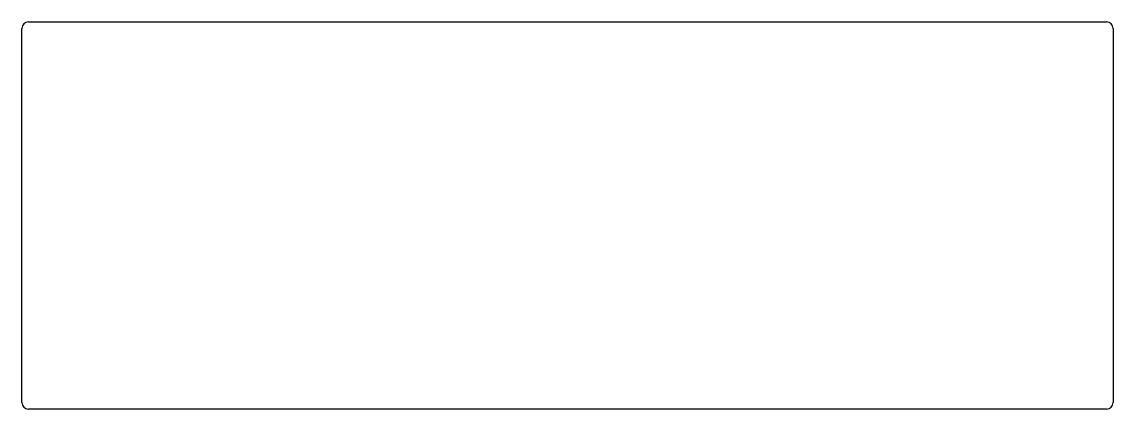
# Model space of a CAD drawing. Header units: millimetres. Extents: x -11 to 317, y -87 to 30.
import ezdxf

# ---------------------------------------------------------------- set-up
doc = ezdxf.new("R2010")
doc.units = ezdxf.units.MM

msp = doc.modelspace()

# ---------------------------------------------------------------- linework, layer by layer
for p, q in [((-9, 29.55), (314.9, 29.55)), ((-11, -84.7), (-11, 27.55)), ((316.9, 27.55), (316.9, -84.7)), ((314.9, -86.7), (-9, -86.7))]:
    msp.add_line(p, q)
for centre, start, end in [((-9, 27.55), 90, 180), ((314.9, 27.55), 0, 90), ((-9, -84.7), 180, 270), ((314.9, -84.7), 270, 0)]:
    msp.add_arc(centre, 2, start, end)

doc.saveas('drawing.dxf')
